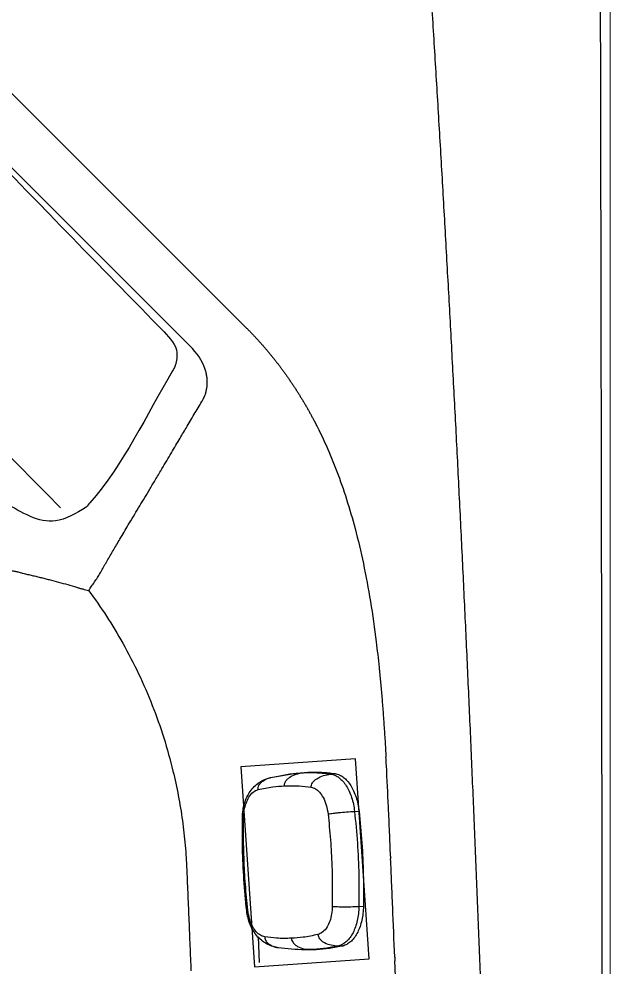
# Model space of a CAD drawing. Extents: x 528 to 612, y 788 to 934.
# Drawn here: x 604.28 to 612.38, y 869.18 to 882.19 of the extents above; entities that cross this region are included whole.
import ezdxf

# ---------------------------------------------------------------- set-up
doc = ezdxf.new("R2010")
doc.units = 0
doc.header["$MEASUREMENT"] = 0
for name, color, linetype in [('1', 4, 'Continuous'), ('DIM', 3, 'Continuous'), ('JET', 3, 'Continuous')]:
    doc.layers.add(name, color=color, linetype=linetype)

# ---------------------------------------------------------------- blocks, each defined once
blk = doc.blocks.new('Pillow Retg')
at = {"layer": '1'}
for points, knots in [([(0.428, 4.971), (0.583, 5.065), (0.863, 5.236), (1.309, 5.142), (1.832, 4.269), (2.308, 3.587), (2.691, 2.864), (2.696, 2.852)], [0, 0, 0, 0, 0.533921, 0.963649, 1.171047, 3.522005, 3.560627, 3.560627, 3.560627, 3.560627]), ([(-3.044, -2.672), (-3.051, -2.67), (-3.08, -2.662), (-3.724, -2.276), (-4.423, -1.955), (-4.975, -1.464), (-4.994, -1.448)], [11.621374, 11.621374, 11.621374, 11.621374, 11.643352, 11.711054, 13.84981, 13.926258, 13.926258, 13.926258, 13.926258])]:
    blk.add_open_spline(points, degree=3, knots=knots, dxfattribs=at)
for points in [[(-5.004, -1.096), (1.142, 4.968)], [(-4.93, -0.332), (0.428, 4.971)], [(2.696, 2.852), (2.692, 2.657), (2.591, 2.517)], [(-4.994, -1.448), (-5.184, -1.025), (-4.93, -0.332)], [(-2.591, -2.517), (-2.875, -2.694), (-3.044, -2.672)]]:
    blk.add_spline(points, degree=3, dxfattribs=at)
blk.add_open_spline([(2.591, 2.517), (0.864, 0.839), (-0.864, -0.839), (-2.591, -2.517)], degree=3, dxfattribs=at)
blk = doc.blocks.new('speaker')
at = {"layer": '1', "color": 3, "linetype": 'Continuous', "lineweight": 25}
for p, q in [((-0.157, 1.186), (-0.144, 1.189)), ((-0.144, 1.189), (0.214, 1.208)), ((0.212, 1.208), (0.273, 1.207)), ((0.272, 1.205), (0.374, 1.202)), ((0.313, 1.203), (0.374, 1.202)), ((0.683, 1.141), (0.743, 1.14)), ((0.74, 1.141), (0.743, 1.14)), ((0.948, 0.594), (1.009, 0.591)), ((0.858, -0.707), (0.919, -0.712)), ((-0.564, -0.965), (-0.588, -1.316)), ((-0.564, -0.965), (-0.588, -1.316)), ((-0.305, -1.143), (-0.318, -1.138)), ((0.145, -1.222), (0.05, -1.21)), ((0.112, -1.22), (0.051, -1.213)), ((0.206, -1.229), (0.111, -1.218)), ((0.145, -1.222), (0.206, -1.229)), ((0.52, -1.212), (0.58, -1.219)), ((0.588, -1.218), (0.58, -1.219))]:
    blk.add_line(p, q, dxfattribs=at)
for points, knots in [([(-0.589, 0.689), (-0.584, 0.722), (-0.573, 0.788), (-0.54, 0.879), (-0.498, 0.962), (-0.444, 1.034), (-0.381, 1.093), (-0.308, 1.139), (-0.238, 1.17), (-0.19, 1.179), (-0.171, 1.183)], [0, 0, 0, 0, 0.137423, 0.271063, 0.402521, 0.532791, 0.660804, 0.787455, 0.913938, 1, 1, 1, 1]), ([(-0.332, 1.045), (-0.331, 1.054), (-0.329, 1.076), (-0.313, 1.105), (-0.288, 1.132), (-0.239, 1.164), (-0.189, 1.184), (-0.15, 1.186), (-0.143, 1.187)], [0, 0, 0, 0, 0.100117, 0.216215, 0.355977, 0.521939, 0.915145, 1, 1, 1, 1]), ([(0.032, 1.054), (0.034, 1.064), (0.038, 1.085), (0.056, 1.115), (0.083, 1.142), (0.134, 1.174), (0.212, 1.2), (0.278, 1.202), (0.313, 1.203)], [0, 0, 0, 0, 0.075049, 0.162076, 0.266841, 0.391246, 0.685996, 1, 1, 1, 1]), ([(0.313, 1.203), (0.375, 1.198), (0.499, 1.186), (0.622, 1.156), (0.683, 1.141)], [0, 0, 0, 0, 0.5, 1, 1, 1, 1]), ([(0.374, 1.202), (0.435, 1.196), (0.558, 1.185), (0.679, 1.156), (0.74, 1.141)], [0, 0, 0, 0, 0.500001, 1, 1, 1, 1]), ([(-0.575, 0.682), (-0.568, 0.717), (-0.556, 0.788), (-0.519, 0.881), (-0.469, 0.963), (-0.405, 1.024), (-0.357, 1.038), (-0.332, 1.045)], [0, 0, 0, 0, 0.1868454, 0.373701, 0.5604087, 0.7802215, 1, 1, 1, 1]), ([(-0.332, 1.045), (-0.264, 1.051), (-0.142, 1.062), (-0.021, 1.057), (0.032, 1.054)], [0, 0, 0, 0, 0.559986, 1, 1, 1, 1]), ([(0.032, 1.054), (0.1, 1.047), (0.221, 1.036), (0.34, 1.006), (0.392, 0.994)], [0, 0, 0, 0, 0.559986, 1, 1, 1, 1]), ([(0.392, 0.994), (0.395, 1.003), (0.4, 1.025), (0.419, 1.054), (0.448, 1.08), (0.502, 1.112), (0.582, 1.138), (0.649, 1.14), (0.683, 1.141)], [0, 0, 0, 0, 0.07505, 0.162076, 0.266839, 0.391242, 0.685992, 1, 1, 1, 1]), ([(0.683, 1.141), (0.702, 1.135), (0.739, 1.121), (0.79, 1.081), (0.836, 1.027), (0.876, 0.959), (0.908, 0.879), (0.931, 0.79), (0.946, 0.694), (0.947, 0.628), (0.948, 0.594)], [0, 0, 0, 0, 0.125505, 0.249704, 0.373992, 0.499776, 0.625678, 0.750079, 0.874386, 1, 1, 1, 1]), ([(0.743, 1.14), (0.762, 1.134), (0.799, 1.12), (0.851, 1.079), (0.897, 1.025), (0.937, 0.957), (0.969, 0.876), (0.992, 0.787), (1.007, 0.691), (1.009, 0.624), (1.009, 0.591)], [0, 0, 0, 0, 0.125114, 0.25021, 0.375201, 0.5, 0.624799, 0.74979, 0.874886, 1, 1, 1, 1]), ([(0.392, 0.994), (0.412, 0.986), (0.452, 0.969), (0.503, 0.914), (0.546, 0.833), (0.577, 0.727), (0.581, 0.643), (0.583, 0.601)], [0, 0, 0, 0, 0.186661, 0.373374, 0.560001, 0.780011, 1, 1, 1, 1]), ([(-0.678, -0.587), (-0.675, -0.445), (-0.67, -0.161), (-0.64, 0.266), (-0.606, 0.548), (-0.589, 0.689)], [0, 0, 0, 0, 0.333326, 0.666674, 1, 1, 1, 1]), ([(-0.662, -0.582), (-0.66, -0.464), (-0.656, -0.228), (-0.631, 0.195), (-0.596, 0.498), (-0.575, 0.682)], [0, 0, 0, 0, 0.280017, 0.560061, 1, 1, 1, 1]), ([(-0.589, 0.689), (-0.589, 0.688), (-0.589, 0.687), (-0.579, 0.684), (-0.575, 0.682)], [0, 0, 0, 0, 0.47605, 1, 1, 1, 1]), ([(0.583, 0.601), (0.581, 0.483), (0.577, 0.246), (0.552, -0.177), (0.517, -0.479), (0.495, -0.664)], [0, 0, 0, 0, 0.280017, 0.560061, 1, 1, 1, 1]), ([(0.583, 0.601), (0.589, 0.602), (0.604, 0.603), (0.637, 0.604), (0.679, 0.604), (0.748, 0.604), (0.842, 0.601), (0.912, 0.597), (0.948, 0.594)], [0, 0, 0, 0, 0.075054, 0.162074, 0.266824, 0.391217, 0.685963, 1, 1, 1, 1]), ([(0.948, 0.594), (0.945, 0.45), (0.94, 0.16), (0.91, -0.276), (0.875, -0.563), (0.858, -0.707)], [0, 0, 0, 0, 0.333331, 0.666669, 1, 1, 1, 1]), ([(1.009, 0.591), (1.007, 0.446), (1.001, 0.156), (0.971, -0.28), (0.937, -0.568), (0.919, -0.712)], [0, 0, 0, 0, 0.333338, 0.666662, 1, 1, 1, 1]), ([(-0.331, -1.134), (-0.349, -1.127), (-0.395, -1.112), (-0.461, -1.072), (-0.526, -1.017), (-0.581, -0.949), (-0.624, -0.871), (-0.655, -0.783), (-0.674, -0.687), (-0.677, -0.621), (-0.678, -0.587)], [0, 0, 0, 0, 0.086276, 0.212098, 0.338317, 0.466117, 0.596395, 0.728059, 0.862063, 1, 1, 1, 1]), ([(-0.662, -0.582), (-0.667, -0.583), (-0.677, -0.585), (-0.677, -0.586), (-0.677, -0.587)], [0, 0, 0, 0, 0.524053, 1, 1, 1, 1]), ([(-0.472, -0.975), (-0.492, -0.967), (-0.531, -0.951), (-0.582, -0.895), (-0.626, -0.815), (-0.656, -0.708), (-0.66, -0.624), (-0.662, -0.582)], [0, 0, 0, 0, 0.186661, 0.373374, 0.560001, 0.780011, 1, 1, 1, 1]), ([(0.495, -0.664), (0.489, -0.699), (0.476, -0.769), (0.44, -0.863), (0.39, -0.944), (0.326, -1.006), (0.277, -1.019), (0.253, -1.026)], [0, 0, 0, 0, 0.186845, 0.373701, 0.560409, 0.780222, 1, 1, 1, 1]), ([(0.495, -0.664), (0.502, -0.665), (0.516, -0.669), (0.549, -0.674), (0.59, -0.68), (0.659, -0.689), (0.753, -0.699), (0.822, -0.704), (0.858, -0.707)], [0, 0, 0, 0, 0.0750544, 0.1620735, 0.2668246, 0.3912169, 0.6859633, 1, 1, 1, 1]), ([(0.858, -0.707), (0.853, -0.74), (0.842, -0.806), (0.814, -0.898), (0.779, -0.983), (0.737, -1.058), (0.688, -1.12), (0.635, -1.167), (0.578, -1.2), (0.54, -1.208), (0.52, -1.212)], [0, 0, 0, 0, 0.125614, 0.249921, 0.374322, 0.500224, 0.626008, 0.750296, 0.874495, 1, 1, 1, 1]), ([(0.919, -0.712), (0.914, -0.744), (0.904, -0.809), (0.876, -0.901), (0.842, -0.985), (0.801, -1.059), (0.753, -1.121), (0.701, -1.169), (0.645, -1.204), (0.607, -1.213), (0.588, -1.218)], [0, 0, 0, 0, 0.125117, 0.250217, 0.375217, 0.500028, 0.624818, 0.749795, 0.874889, 1, 1, 1, 1]), ([(-0.472, -0.975), (-0.472, -0.985), (-0.473, -1.006), (-0.461, -1.038), (-0.44, -1.068), (-0.396, -1.106), (-0.349, -1.132), (-0.311, -1.14), (-0.305, -1.141)], [0, 0, 0, 0, 0.100431, 0.216895, 0.357098, 0.523583, 0.918025, 1, 1, 1, 1]), ([(-0.112, -1.035), (-0.18, -1.029), (-0.3, -1.017), (-0.419, -0.988), (-0.472, -0.975)], [0, 0, 0, 0, 0.559986, 1, 1, 1, 1]), ([(0.253, -1.026), (0.185, -1.032), (0.063, -1.044), (-0.059, -1.038), (-0.112, -1.035)], [0, 0, 0, 0, 0.559986, 1, 1, 1, 1]), ([(-0.112, -1.035), (-0.112, -1.045), (-0.111, -1.067), (-0.097, -1.099), (-0.074, -1.129), (-0.028, -1.168), (0.046, -1.204), (0.111, -1.216), (0.145, -1.222)], [0, 0, 0, 0, 0.075048, 0.162077, 0.266843, 0.39125, 0.686, 1, 1, 1, 1]), ([(0.253, -1.026), (0.254, -1.036), (0.256, -1.057), (0.271, -1.089), (0.296, -1.119), (0.345, -1.159), (0.421, -1.194), (0.487, -1.206), (0.52, -1.212)], [0, 0, 0, 0, 0.075049, 0.162076, 0.266841, 0.391246, 0.685996, 1, 1, 1, 1]), ([(0.051, -1.213), (-0.009, -1.204), (-0.128, -1.188), (-0.246, -1.158), (-0.305, -1.143)], [0, 0, 0, 0, 0.500034, 1, 1, 1, 1]), ([(0.58, -1.219), (0.517, -1.225), (0.392, -1.237), (0.268, -1.232), (0.206, -1.229)], [0, 0, 0, 0, 0.499999, 1, 1, 1, 1])]:
    blk.add_open_spline(points, degree=3, knots=knots, dxfattribs=at)
for points in [[(-0.063, 1.194), (0, 1.2), (0.125, 1.212), (0.25, 1.206), (0.313, 1.203)], [(0.52, -1.212), (0.458, -1.218), (0.332, -1.23), (0.207, -1.224), (0.145, -1.222)]]:
    blk.add_open_spline(points, degree=3, dxfattribs=at)
blk = doc.blocks.new('2018 FLASH')
at = {"layer": '1', "color": 6, "linetype": 'Continuous', "lineweight": 18}
blk.add_line((84.42, 2.898), (84.42, 81.522), dxfattribs=at)
at = {"layer": '1', "linetype": 'Continuous', "lineweight": 25}
for p, q in [((73.035, 79.427), (79.427, 73.035)), ((78.658, 72.784), (72.784, 78.658)), ((80.928, 67.116), (79.355, 67.009)), ((79.355, 67.009), (79.543, 64.265)), ((81.115, 64.373), (80.928, 67.116)), ((79.543, 64.265), (81.115, 64.373))]:
    blk.add_line(p, q, dxfattribs=at)
at = {"layer": '1', "linetype": 'Continuous', "lineweight": 25, "flags": 128}
for points in [[(81.41, 65.781), (81.411, 65.761), (81.411, 65.744)], [(81.468, 64.397), (81.469, 64.369), (81.47, 64.346)]]:
    blk.add_lwpolyline(points, dxfattribs=at)
at = {"layer": '1', "linetype": 'Continuous', "lineweight": 25}
blk.add_arc((-466.784, 42.21), 548.7, 0.85849, 2.31212, dxfattribs=at)
blk.add_ellipse((77.45, 72.436), major_axis=(1.44, -0.221), ratio=0.581848, start_param=0.299107, end_param=0.670514, dxfattribs=at)
for points, knots in [([(84.277, 81.473), (84.277, 81.469), (84.277, 81.466), (84.277, 81.46), (84.277, 81.45), (84.277, 81.428), (84.277, 81.383), (84.277, 81.294), (84.278, 81.115), (84.278, 80.757), (84.28, 80.041), (84.283, 78.61), (84.286, 77.383), (84.291, 74.929), (84.294, 73.293), (84.303, 68.385), (84.308, 65.113), (84.315, 58.569), (84.318, 55.298), (84.321, 48.754), (84.323, 42.21), (84.321, 35.666), (84.318, 29.122), (84.315, 25.851), (84.308, 19.307), (84.303, 16.035), (84.291, 9.491), (84.284, 6.219), (84.277, 2.947)], [0, 0, 0, 0, 0.000122, 0.000122, 0.000244, 0.000488, 0.000977, 0.001953, 0.003906, 0.007812, 0.015625, 0.03125, 0.0625, 0.0625, 0.125, 0.125, 0.25, 0.25, 0.375, 0.375, 0.5, 0.625, 0.625, 0.75, 0.75, 0.875, 0.875, 1, 1, 1, 1]), ([(83.05, 39.885), (83.051, 40.052), (83.052, 40.386), (83.053, 40.886), (83.054, 41.387), (83.055, 41.887), (83.055, 42.387), (83.054, 42.887), (83.054, 43.387), (83.052, 43.887), (83.051, 44.386), (83.049, 44.885), (83.046, 45.385), (83.043, 45.884), (83.04, 46.382), (83.036, 46.881), (83.032, 47.38), (83.028, 47.878), (83.023, 48.376), (83.017, 48.875), (83.011, 49.372), (83.005, 49.87), (82.998, 50.368), (82.991, 50.865), (82.984, 51.363), (82.976, 51.86), (82.967, 52.357), (82.959, 52.854), (82.949, 53.351), (82.94, 53.847), (82.93, 54.344), (82.919, 54.84), (82.908, 55.336), (82.897, 55.832), (82.885, 56.328), (82.873, 56.823), (82.86, 57.319), (82.847, 57.814), (82.834, 58.309), (82.82, 58.804), (82.805, 59.299), (82.787, 59.933), (82.763, 60.707), (82.733, 61.619), (82.702, 62.53), (82.669, 63.44), (82.635, 64.35), (82.599, 65.258), (82.562, 66.166), (82.524, 67.073), (82.484, 67.979), (82.443, 68.884), (82.4, 69.789), (82.356, 70.692), (82.311, 71.595), (82.263, 72.497), (82.215, 73.398), (82.165, 74.298), (82.114, 75.197), (82.061, 76.096), (82.007, 76.993), (81.951, 77.89), (81.894, 78.786), (81.855, 79.383), (81.835, 79.681)], [0, 0, 0, 0, 0.012574, 0.025144, 0.03771, 0.050272, 0.06283, 0.075385, 0.087935, 0.100482, 0.113025, 0.125564, 0.138099, 0.15063, 0.163158, 0.175682, 0.188202, 0.200718, 0.213231, 0.225739, 0.238244, 0.250746, 0.263243, 0.275737, 0.288227, 0.300713, 0.313196, 0.325675, 0.338151, 0.350622, 0.36309, 0.375555, 0.388015, 0.400473, 0.412926, 0.425376, 0.437822, 0.450265, 0.462704, 0.47514, 0.487572, 0.5, 0.522935, 0.54585, 0.568745, 0.59162, 0.614475, 0.63731, 0.660125, 0.68292, 0.705695, 0.728451, 0.751187, 0.773903, 0.7966, 0.819277, 0.841935, 0.864573, 0.887192, 0.909792, 0.932373, 0.954934, 0.977477, 1, 1, 1, 1]), ([(79.427, 73.035), (79.438, 73.025), (79.459, 73.004), (79.49, 72.972), (79.521, 72.939), (79.551, 72.907), (79.582, 72.874), (79.612, 72.841), (79.641, 72.808), (79.671, 72.774), (79.7, 72.74), (79.729, 72.706), (79.757, 72.671), (79.786, 72.637), (79.814, 72.602), (79.842, 72.566), (79.869, 72.531), (79.896, 72.495), (79.923, 72.459), (79.95, 72.422), (79.976, 72.385), (80.002, 72.348), (80.028, 72.311), (80.054, 72.273), (80.079, 72.236), (80.104, 72.197), (80.129, 72.159), (80.153, 72.12), (80.177, 72.081), (80.201, 72.042), (80.225, 72.002), (80.248, 71.963), (80.271, 71.923), (80.294, 71.882), (80.316, 71.842), (80.338, 71.801), (80.412, 71.662), (80.53, 71.419), (80.678, 71.059), (80.811, 70.677), (80.933, 70.255), (81.043, 69.787), (81.139, 69.267), (81.198, 68.85), (81.234, 68.547), (81.253, 68.368), (81.271, 68.181), (81.289, 67.987), (81.305, 67.786), (81.32, 67.577), (81.334, 67.361), (81.343, 67.215), (81.347, 67.14)], [0, 0, 0, 0, 0.0070291, 0.0140588, 0.0210898, 0.0281227, 0.0351579, 0.042196, 0.0492375, 0.0562831, 0.0633333, 0.0703886, 0.0774496, 0.0845167, 0.0915906, 0.0986719, 0.105761, 0.1128584, 0.1199648, 0.1270806, 0.1342065, 0.1413428, 0.1484903, 0.1556493, 0.1628204, 0.1700041, 0.177201, 0.1844115, 0.1916362, 0.1988757, 0.2061303, 0.2134006, 0.2206871, 0.2279903, 0.2353107, 0.2426487, 0.250005, 0.3092275, 0.370502, 0.4340376, 0.5000219, 0.5781366, 0.6614, 0.7499815, 0.7772296, 0.805617, 0.8351463, 0.8658201, 0.8976405, 0.9306095, 0.9647288, 1, 1, 1, 1]), ([(78.823, 72.021), (78.826, 72.025), (78.83, 72.033), (78.836, 72.044), (78.842, 72.056), (78.848, 72.067), (78.853, 72.079), (78.863, 72.101), (78.875, 72.133), (78.886, 72.178), (78.894, 72.223), (78.897, 72.262), (78.897, 72.294), (78.896, 72.319), (78.894, 72.345), (78.89, 72.37), (78.885, 72.395), (78.879, 72.421), (78.872, 72.446), (78.867, 72.463), (78.864, 72.472)], [0, 0, 0, 0, 0.031193, 0.062083, 0.092675, 0.122974, 0.152988, 0.182721, 0.289347, 0.392749, 0.493281, 0.591325, 0.643201, 0.694713, 0.745928, 0.796915, 0.847745, 0.898488, 0.949216, 1, 1, 1, 1]), ([(77.954, 70.56), (77.976, 70.597), (78.023, 70.675), (78.095, 70.796), (78.174, 70.929), (78.273, 71.095), (78.386, 71.286), (78.502, 71.481), (78.612, 71.666), (78.716, 71.841), (78.788, 71.963), (78.823, 72.021)], [0, 0, 0, 0, 0.076369, 0.159705, 0.250006, 0.349837, 0.5, 0.640615, 0.750004, 0.879796, 1, 1, 1, 1]), ([(77.444, 69.696), (77.457, 69.719), (77.483, 69.765), (77.524, 69.834), (77.566, 69.906), (77.609, 69.979), (77.653, 70.055), (77.721, 70.171), (77.822, 70.34), (77.907, 70.482), (77.954, 70.56)], [0, 0, 0, 0, 0.077053, 0.156618, 0.238694, 0.323283, 0.410386, 0.500003, 0.725803, 1, 1, 1, 1]), ([(76.352, 69.667), (76.341, 69.669), (76.316, 69.675), (76.274, 69.684), (76.223, 69.694), (76.186, 69.702), (76.166, 69.707)], [0, 0, 0, 0, 0.177342, 0.40305, 0.677405, 1, 1, 1, 1]), ([(76.352, 69.667), (76.374, 69.662), (76.416, 69.652), (76.48, 69.638), (76.543, 69.623), (76.606, 69.607), (76.668, 69.592), (76.752, 69.57), (76.856, 69.542), (76.982, 69.508), (77.064, 69.483), (77.105, 69.471)], [0, 0, 0, 0, 0.084507, 0.168524, 0.252065, 0.335148, 0.417788, 0.500002, 0.668474, 0.835097, 1, 1, 1, 1]), ([(77.269, 69.428), (77.276, 69.438), (77.29, 69.457), (77.31, 69.485), (77.33, 69.515), (77.35, 69.544), (77.37, 69.574), (77.389, 69.604), (77.408, 69.635), (77.426, 69.665), (77.438, 69.686), (77.444, 69.696)], [0, 0, 0, 0, 0.109504, 0.220016, 0.331277, 0.44302, 0.554993, 0.666949, 0.778615, 0.889719, 1, 1, 1, 1]), ([(77.105, 69.471), (77.112, 69.469), (77.126, 69.465), (77.146, 69.459), (77.167, 69.453), (77.195, 69.446), (77.229, 69.438), (77.256, 69.432), (77.269, 69.429)], [0, 0, 0, 0, 0.118764, 0.241787, 0.368915, 0.499983, 0.750487, 1, 1, 1, 1]), ([(77.269, 69.428), (77.44, 69.197), (77.682, 68.822), (77.959, 68.287), (78.147, 67.852), (78.305, 67.407), (78.389, 67.103), (78.426, 66.95)], [0, 0, 0, 0, 0.2281753, 0.3531753, 0.4781753, 0.6031753, 0.7281753, 0.7281753, 0.7281753, 0.7281753]), ([(81.41, 65.781), (81.405, 65.891), (81.396, 66.116), (81.378, 66.53), (81.363, 66.835), (81.353, 67.025)], [0.5046837, 0.5046837, 0.5046837, 0.5046837, 0.625, 0.75, 0.9580714, 0.9580714, 0.9580714, 0.9580714]), ([(78.426, 66.95), (78.453, 66.838), (78.502, 66.613), (78.558, 66.272), (78.59, 65.986), (78.606, 65.77), (78.611, 65.669), (78.613, 65.624)], [0.5143428, 0.5143428, 0.5143428, 0.5143428, 0.6393428, 0.7643428, 0.8893428, 0.9518428, 1, 1, 1, 1]), ([(81.468, 64.396), (81.458, 64.625), (81.444, 64.968), (81.425, 65.417), (81.416, 65.638), (81.411, 65.744)], [0, 0, 0, 0, 0.25, 0.375, 0.4912779, 0.4912779, 0.4912779, 0.4912779]), ([(78.613, 65.624), (78.614, 65.611), (78.617, 65.54), (78.622, 65.412), (78.632, 65.183), (78.644, 64.895), (78.658, 64.551), (78.668, 64.321), (78.672, 64.206)], [0, 0, 0, 0, 0.0143428, 0.0768428, 0.1393428, 0.2643428, 0.3893428, 0.5143428, 0.5143428, 0.5143428, 0.5143428])]:
    blk.add_open_spline(points, degree=3, knots=knots, dxfattribs=at)
blk.add_open_spline([(81.353, 67.025), (81.351, 67.063), (81.349, 67.102), (81.347, 67.14)], degree=3, dxfattribs=at)
at = {"layer": 'DIM', "rotation": 6.592697581636685}
blk.add_blockref('speaker', (80.043, 65.696), dxfattribs=at)
at = {"layer": 'JET', "rotation": 90.06675561673721}
blk.add_blockref('Pillow Retg', (75.783, 75.564), dxfattribs=at)

msp = doc.modelspace()

# ---------------------------------------------------------------- block references
at = {"layer": '1'}
msp.add_blockref('2018 FLASH', (527.965, 804.919), dxfattribs=at)

doc.saveas('drawing.dxf')
